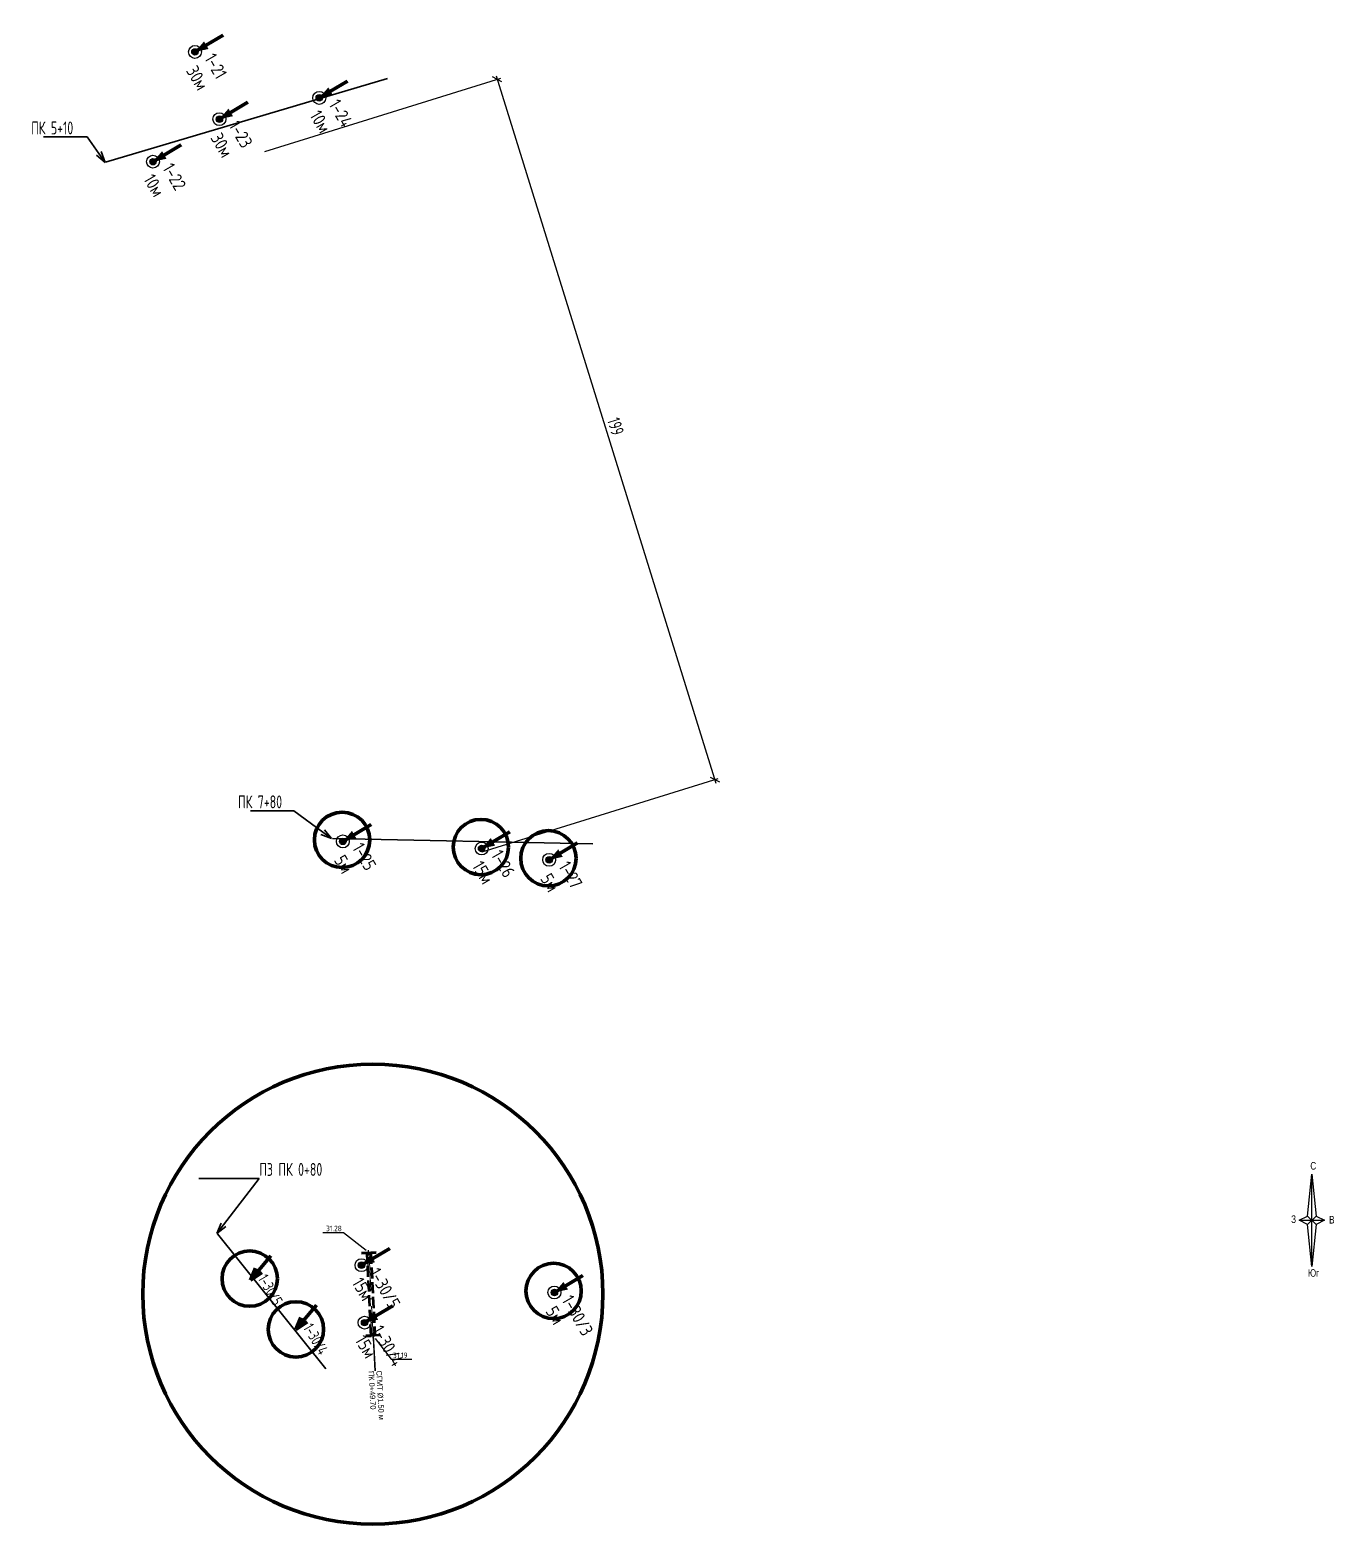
# Model space of a CAD drawing. Header units: metres. Extents: x 1267698 to 1279776, y 339473 to 349577.
# Drawn here: x 1268793.4 to 1269146.8, y 343956.7 to 344361.8 of the extents above; entities that cross this region are included whole.
import ezdxf
from ezdxf import colors
from ezdxf.entities.mleader import LeaderData, LeaderLine
from ezdxf.enums import TextEntityAlignment as Align
from ezdxf.math import Vec2, Vec3

# ---------------------------------------------------------------- set-up
doc = ezdxf.new("R2010")
doc.units = ezdxf.units.M
doc.header["$PDMODE"] = 1
doc.header["$PDSIZE"] = 100
doc.linetypes.add('Труба', pattern=[4, 3, -1])
doc.linetypes.add('ШтрихпунктирУтолщ', pattern=[12, 8, -2, 0, -2])
doc.layers.get('Defpoints').update_dxf_attribs({"lineweight": 15})
for name, color, linetype, lineweight in [('_ИГЕОЛ поперечники ОХ', 3, 'Continuous', 30), ('_ИГЕОЛ Пробуренные ТСЗ', 250, 'Continuous', 100), ('_ИГЕОЛ_намеченные скважины_П', 6, 'Continuous', 100), ('Водопропускные Трубы_ОХ_Выноска', 7, 'Continuous', 30), ('ВодопропускныеТрубы_ОХ', 160, 'Труба', 50)]:
    doc.layers.add(name, color=color, linetype=linetype, lineweight=lineweight)
doc.layers.add('_ИГЕОЛ Пробуренные ТСЗ+', color=250, linetype='Continuous', lineweight=100, plot=False)
for name, color, linetype in [('_Скважины', 5, 'Continuous'), ('_Точки опытных наблюдений', 4, 'Continuous'), ('Decoration', 7, 'Continuous')]:
    doc.layers.add(name, color=color, linetype=linetype)
doc.styles.add('RS', font='romans.shx', dxfattribs={"width": 0.64})
doc.styles.add('TITLE', font='arial.ttf', dxfattribs={"width": 0.8})
doc.styles.add('VNIPISIMPLEXCUR', font='simplex.shx', dxfattribs={"width": 0.8, "oblique": 15})
doc.styles.add('ГОСТ 2.304', font='CS_Gost2304.shx')
doc.dimstyles.new('LIN', dxfattribs={"dimtxt": 3.5, "dimasz": 2, "dimexe": 1, "dimexo": 0, "dimgap": 1, "dimtad": 1, "dimdec": 1, "dimrnd": 1, "dimzin": 9, "dimdsep": 46, "dimtxsty": 'RS', "dimblk1": 'OBLIQUE', "dimblk2": 'OBLIQUE', "dimsah": 1, "dimcen": 2, "dimdle": 1, "dimclrd": 256, "dimclre": 256, "dimclrt": 7, "dimazin": 2, "dimtfac": 2.5, "dimtdec": 1, "dimtmove": 0, "dimatfit": 3, "dimfxl": 1, "dimtolj": 1, "dimtzin": 12, "dimlwd": -1, "dimlwe": -1, "dimarcsym": 0})

# ---------------------------------------------------------------- blocks, each defined once
blk = doc.blocks.new('ИИ25001')
at = {"linetype": 'Continuous', "lineweight": 25}
h = blk.add_hatch(color=0, dxfattribs=at)
edge = h.paths.add_edge_path()
edge.add_arc((0, 0), 0.5, 359.64, 719.6400000000001)
at = {"layer": '_Точки опытных наблюдений', "linetype": 'Continuous', "lineweight": 70}
h = blk.add_hatch(color=5, dxfattribs=at)
h.dxf.hatch_style = 1
h.paths.add_polyline_path([(-0.02611609981578489, 2.039832823868292), (-0.7060603744384997, 2.031127457263052), (0, 0)])
h.paths.add_polyline_path([(0.653828174806972, 2.048538190473638), (-0.02611609981578489, 2.039832823868292), (0, 0)])
at = {"color": 0, "linetype": 'Continuous', "lineweight": 25}
for radius in [1, 0.5]:
    blk.add_circle((0, 0), radius, dxfattribs=at)
at = {"layer": '_Точки опытных наблюдений', "color": 5, "linetype": 'Continuous', "lineweight": 70}
blk.add_line((-0.06529024953940943, 5.099582059670709), (0, 0), dxfattribs=at)
at = {"color": 253, "linetype": 'Continuous', "style": 'VNIPISIMPLEXCUR', "oblique": 15, "width": 0.8, "flags": 1}
for tag, p in [('DATE', (-2.5, -0.8000000000000114)), ('NOTE1', (-2.5, -3.200000000000017)), ('NOTE2', (-2.5, -5.600000000000023))]:
    blk.add_attdef(tag, text='', height=1.6, dxfattribs=at).set_placement(p, align=Align.RIGHT)
at = {"layer": '_Скважины', "color": 0, "linetype": 'Continuous', "lineweight": 50, "transparency": 33554687, "style": 'RS', "width": 0.64}
blk.add_attdef('NUMBER_001', (1.024761904761904, 0.6999999999999886), '', height=2, dxfattribs=at)
at = {"layer": '_Скважины', "color": 0, "linetype": 'Continuous', "lineweight": 100, "style": 'VNIPISIMPLEXCUR', "oblique": 15, "width": 0.8}
for tag, p in [('EGWL', (38.31670607307356, 0.6999999999999886)), ('TFS', (19.07851403860371, -1)), ('FS', (14.21830956713089, -2.700000000000003)), ('AGWL', (36.59421987173639, -2.700000000000003)), ('STS', (2, -5.202801649045824))]:
    blk.add_attdef(tag, p, '', height=2, dxfattribs=at)
at = {"layer": '_Скважины', "color": 0, "linetype": 'Continuous', "lineweight": 50, "style": 'RS', "width": 0.64}
blk.add_attdef('HEIGHT_001', (1.024761904761905, -2.699999999999989), '', height=2, dxfattribs=at)
blk = doc.blocks.new('_Open30')
at = {"color": 0, "linetype": 'ByBlock', "lineweight": -2}
for p, q in [((-1, 0.267949), (0, 0)), ((0, 0), (-1, -0.267949)), ((0, 0), (-1, 0))]:
    blk.add_line(p, q, dxfattribs=at)
blk = doc.blocks.new('указатель севера')
for p, q in [((-3.438107717074672, 10.26174763508243), (-2.284986436870895, 21.60862635492231)), ((-3.438107717098319, 7.955505074594839), (-5.74435027740401, 9.108626354765875)), ((-1.131865156643471, 10.26174763511881), (1.174377403882318, 9.108626354762237)), ((-1.131865156443382, 7.95550507450389), (-2.284986436870895, -3.39137364520866))]:
    blk.add_line(p, q)
for points in [[(-2.284986436870895, 21.60862635492231), (-1.131865156643471, 10.26174763511881)], [(-2.284986436870895, -3.39137364520866), (-2.284986436870895, 21.60862635492231)], [(-5.74435027740401, 9.108626354765875), (-3.438107717074672, 10.26174763508243)], [(-5.74435027740401, 9.108626354765875), (1.174377403882318, 9.108626354762237)], [(-1.131865156643471, 10.26174763511881), (-3.438107717098319, 7.955505074594839)], [(-3.438107717074672, 10.26174763508243), (-1.131865156443382, 7.95550507450389)], [(1.174377403882318, 9.108626354762237), (-1.131865156443382, 7.95550507450389)], [(-2.284986436870895, -3.39137364520866), (-3.438107717098319, 7.955505074594839)]]:
    blk.add_lwpolyline(points)
at = {"width": 0.8}
for s, p in [('С', (-2.709581734136009, 22.83914527896923)), ('З', (-7.903262975203688, 8.375467530469905)), ('В', (2.386131034620121, 8.229882023111713)), ('Юг', (-3.358909244883762, -6.201996678133582))]:
    blk.add_text(s, height=2.057820484396302, dxfattribs=at).set_placement(p)
blk = doc.blocks.new('тсз_намечен')
at = {"layer": '_Точки опытных наблюдений', "linetype": 'Continuous', "lineweight": 70}
h = blk.add_hatch(color=0, dxfattribs=at)
h.dxf.hatch_style = 1
h.paths.add_polyline_path([(-1.56235367679642, 3.769011937975392), (-2.818690989454808, 3.248227379043328), (0, 0)])
h.paths.add_polyline_path([(-0.3060163641380313, 4.289796496907684), (-1.56235367679642, 3.769011937975392), (0, 0)])
at = {"layer": '_Точки опытных наблюдений', "color": 0, "linetype": 'Continuous', "lineweight": 70}
for p, q in [((-3.905884191990936, 9.422529844938481), (0, 0)), ((0, 0), (-2.818690989454808, 3.248227379043328)), ((-0.3060163645045577, 4.28979649719804), (2.123670128639787e-10, 4.499725037021562e-10))]:
    blk.add_line(p, q, dxfattribs=at)
at = {"color": 253, "linetype": 'Continuous', "style": 'VNIPISIMPLEXCUR', "oblique": 15, "width": 0.8, "flags": 1}
for tag, p in [('DATE', (-4.006199462205359, -3.39269301167883)), ('NOTE1', (-2.168136313033074, -7.826824703414559)), ('NOTE2', (-0.3300731638607886, -12.26095639515029))]:
    blk.add_attdef(tag, text='', height=3.2, rotation=22.51528111440346, dxfattribs=at).set_placement(p, align=Align.RIGHT)
at = {"layer": '_Скважины', "color": 0, "linetype": 'Continuous', "lineweight": 100, "style": 'VNIPISIMPLEXCUR', "oblique": 15, "width": 0.8}
for tag, p in [('EGWL', (70.25611521576116, 30.6385073387853)), ('AGWL', (69.67765023795232, 23.03763810397822)), ('TFS', (36.01446119986599, 12.76390912578199)), ('FS', (28.33692814916571, 5.900831370612195)), ('STS', (5.762930786227116, -3.456678862938361))]:
    blk.add_attdef(tag, p, '', height=4, rotation=22.51528111440346, dxfattribs=at)
at = {"layer": '_Скважины', "color": 0, "linetype": 'Continuous', "lineweight": 100, "transparency": 33554687, "style": 'RS', "width": 0.8}
blk.add_attdef('NUMBER', (3.159007991566568, 2.825007700353808), '', height=4, rotation=22.51528111440346, dxfattribs=at)
at = {"layer": '_Скважины', "color": 0, "linetype": 'Continuous', "lineweight": 100, "style": 'RS', "width": 0.8}
blk.add_attdef('HEIGHT', (5.762930786227116, -3.456678862938361), '', height=4, rotation=22.51528111440346, dxfattribs=at)
blk = doc.blocks.new('_Oblique')
at = {"color": 0, "linetype": 'ByBlock', "lineweight": -2}
blk.add_line((-0.5, -0.5), (0.5, 0.5), dxfattribs=at)
blk = doc.blocks.new('*D75')
at = {"transparency": 16777216}
for p, q in [((1268919.719537386, 344349.3669956418), (1268979.266326525, 344157.6351796105)), ((1268857.031949502, 344328.850784686), (1268920.971137987, 344348.7085915606)), ((1268915.98554212, 344139.0289733374), (1268979.924730606, 344158.8867802121))]:
    blk.add_line(p, q, dxfattribs=at)
at = {"layer": 'Defpoints', "color": 0, "transparency": 16777216}
for p in [(1268857.031949502, 344328.850784686), (1268978.969728264, 344158.5901819519), (1268915.98554212, 344139.0289733374)]:
    blk.add_point(p, dxfattribs=at)
at = {"transparency": 16777216, "xscale": 2, "yscale": 2, "zscale": 2}
for p, rotation in [((1268920.016135646, 344348.4119933004), 107.2534008202615), ((1268978.969728264, 344158.5901819519), 287.2534008202615)]:
    blk.add_blockref('_Oblique', p, dxfattribs=dict(at, rotation=rotation))
at = {"color": 7, "transparency": 16777216, "insert": (1268952.119188394, 344254.3167328415), "char_height": 3.5, "attachment_point": 5, "rotation": 287.2534008202615, "style": 'RS'}
blk.add_mtext('\\A1;199', dxfattribs=at)
blk = doc.blocks.new('*U85')
at = {"linetype": 'Труба'}
blk.add_lwpolyline([(-20.81901307438966, -2), (-20.81901307438966, -0.5), (-20.81901307438966, 0.5), (-20.81901307438966, 2), (-20.81901307438966, 0.5), (1.630986936797854, 0.5), (1.630986936797854, 2), (1.630986936797854, 0.5), (1.630986936797854, -0.5), (1.630986936797854, -2), (1.630986936797854, -0.5), (-20.81901307438966, -0.5)], dxfattribs=at)
at = {"color": 7, "linetype": 'ШтрихпунктирУтолщ', "lineweight": 9}
blk.add_lwpolyline([(-20.81901307438966, 0), (1.630986936797854, 0)], dxfattribs=at)
blk = doc.blocks.new('_None')
blk = doc.blocks.new('выноска')
at = {"ltscale": 100}
for p, q in [((0.5303300858899107, -0.5303300858899107), (-0.5303300858899107, 0.5303300858899107)), ((-0.5303300858680827, -0.5303300859117385), (0.5303300858680827, 0.5303300859117385))]:
    blk.add_line(p, q, dxfattribs=at)
blk = doc.blocks.new('2024-01-13-трубы')
at = {"layer": 'ВодопропускныеТрубы_ОХ', "rotation": 92.85258691922684}
blk.add_blockref('*U85', (1268885.337413804, 344028.6476351636), dxfattribs=at)
ml = blk.add_multileader_mtext('Standard')
ml.set_content('31.28', color=256, style='ГОСТ 2.304')
ml.set_leader_properties()
ml.set_arrow_properties(name='выноска')
ml.build(insert=Vec2(0, 0))
ml.multileader.update_dxf_attribs({"text_left_attachment_type": 8, "text_right_attachment_type": 5, "dogleg_length": 0.36, "arrow_head_size": 1})
ctx = ml.context
ctx.base_point, ctx.char_height, ctx.arrow_head_size, ctx.landing_gap_size, ctx.plane_origin = Vec3(1268873.654687822, 344035.72449298), 1.5, 1, 0.1, Vec3(38.30626671109349, 2.198352388746571)
ctx.left_attachment, ctx.right_attachment, ctx.text_align_type = 8, 5, 2
notes = []
notes.append((ctx, [(0, (1, 1, 0), (1268878.377187822, 344035.72449298), (-0.9999999999999999, 0), 0.3599999999999998, [(0, [(1268885.256245345, 344030.2766011146)], 0, [])])]))
ctx.mtext.insert, ctx.mtext.alignment = Vec3(1268877.917187822, 344037.6406839254), 3
for ctx, leaders in notes:
    for number, flags, end, landing, length, lines in leaders:
        leader = LeaderData()
        leader.index, (leader.has_last_leader_line, leader.has_dogleg_vector, leader.attachment_direction) = number, flags
        leader.last_leader_point, leader.dogleg_vector, leader.dogleg_length = Vec3(end), Vec3(landing), length
        for number, points, colour, breaks in lines:
            line = LeaderLine()
            line.index, line.vertices, line.color, line.breaks = number, Vec3.list(points), colors.encode_raw_color(colour), breaks
            leader.lines.append(line)
        ctx.leaders.append(leader)
at = {"layer": 'Водопропускные Трубы_ОХ_Выноска'}
ml = blk.add_multileader_mtext('Standard', dxfattribs=at)
ml.set_content('СГМТ %%c1.50 м\\PПК 0+49.70', color=256, style='TITLE')
ml.set_leader_properties()
ml.set_arrow_properties(name='NONE')
ml.build(insert=Vec2(0, 0))
ml.multileader.update_dxf_attribs({"has_dogleg": 0, "text_left_attachment_type": 6, "text_right_attachment_type": 5, "dogleg_length": 0.36, "arrow_head_size": 0})
ctx = ml.context
ctx.base_point, ctx.char_height, ctx.arrow_head_size, ctx.landing_gap_size, ctx.plane_origin, ctx.plane_x_axis, ctx.plane_y_axis = Vec3(1268886.956121005, 343998.3278380623), 1.5, 0, 0, Vec3(1268923.950515929, 343960.9563836575), Vec3(0.05222544599400102, -0.9986353202199127), Vec3(0.9986353202199127, 0.05222544599400102)
ctx.left_attachment, ctx.right_attachment = 6, 5
notes = []
notes.append((ctx, [(0, (1, 1, 0), (1268886.937319844, 343998.6873467777), (0.05222544599400102, -0.9986353202199126), 0.36, [(0, [(1268886.373502557, 344007.8544193112)], 0, [])])]))
ctx.mtext.insert, ctx.mtext.text_direction, ctx.mtext.rotation, ctx.mtext.line_spacing_factor, ctx.mtext.flow_direction = Vec3(1268888.753664582, 343998.4218438652), Vec3(0.05222544599400102, -0.9986353202199127), 4.764638196357946, 0.85, 5
ctx.mtext.has_bg_fill, ctx.mtext.bg_color, ctx.mtext.bg_scale_factor, ctx.mtext.bg_transparency, ctx.mtext.use_window_bg_color = 1, -1027028792, 1.5, 0, 1
for ctx, leaders in notes:
    for number, flags, end, landing, length, lines in leaders:
        leader = LeaderData()
        leader.index, (leader.has_last_leader_line, leader.has_dogleg_vector, leader.attachment_direction) = number, flags
        leader.last_leader_point, leader.dogleg_vector, leader.dogleg_length = Vec3(end), Vec3(landing), length
        for number, points, colour, breaks in lines:
            line = LeaderLine()
            line.index, line.vertices, line.color, line.breaks = number, Vec3.list(points), colors.encode_raw_color(colour), breaks
            leader.lines.append(line)
        ctx.leaders.append(leader)
at = {"color": 5, "lineweight": 200}
blk.add_circle((1268886.314254392, 344019.090393447), 62.3426761712381, dxfattribs=at)
ml = blk.add_multileader_mtext('Standard')
ml.set_content('\\L{31.19}', color=256, style='ГОСТ 2.304')
ml.set_leader_properties()
ml.set_arrow_properties(name='выноска')
ml.build(insert=Vec2(0, 0))
ml.multileader.update_dxf_attribs({"text_left_attachment_type": 8, "text_right_attachment_type": 5, "dogleg_length": 0.36, "arrow_head_size": 1})
ctx = ml.context
ctx.base_point, ctx.char_height, ctx.arrow_head_size, ctx.landing_gap_size, ctx.plane_origin = Vec3(1268891.652513413, 344001.4620416397), 1.5, 1, 0.1, Vec3(19.16143533890136, 1.075792078569066)
ctx.left_attachment, ctx.right_attachment = 8, 5
notes = []
notes.append((ctx, [(0, (1, 1, 0), (1268891.292513412, 344001.4620416397), (0.9999999999999999, 0), 0.3599999999999999, [(0, [(1268886.373502557, 344007.8544193112)], 0, [])])]))
ctx.mtext.insert = Vec3(1268891.752513413, 344003.2620416397)
for ctx, leaders in notes:
    for number, flags, end, landing, length, lines in leaders:
        leader = LeaderData()
        leader.index, (leader.has_last_leader_line, leader.has_dogleg_vector, leader.attachment_direction) = number, flags
        leader.last_leader_point, leader.dogleg_vector, leader.dogleg_length = Vec3(end), Vec3(landing), length
        for number, points, colour, breaks in lines:
            line = LeaderLine()
            line.index, line.vertices, line.color, line.breaks = number, Vec3.list(points), colors.encode_raw_color(colour), breaks
            leader.lines.append(line)
        ctx.leaders.append(leader)

msp = doc.modelspace()

# ---------------------------------------------------------------- linework, layer by layer
at = {"layer": '_ИГЕОЛ Пробуренные ТСЗ+'}
for centre in [(1268915.591976966, 344140.2984843514), (1268933.895859296, 344137.2442380951), (1268852.953383586, 344023.288185044), (1268935.313840776, 344019.9569833531), (1268865.467029511, 344009.547360124)]:
    msp.add_circle(centre, 7.5, dxfattribs=at)

# ---------------------------------------------------------------- block references
at = {"layer": '_ИГЕОЛ Пробуренные ТСЗ', "color": 6}
ref = msp.add_blockref('тсз_намечен', (1268853.160838879, 344022.8736524627), dxfattribs=dict(at, xscale=0.7500000000000001, yscale=0.86, rotation=300.0000000000001))
ref.add_attrib('NUMBER_001', '1-30/5', (1268855.052949098, 344023.308768008), dxfattribs={"layer": '_Скважины', "color": 0, "linetype": 'Continuous', "lineweight": 50, "transparency": 33554687, "height": 3.01, "rotation": 300.0000000000001, "style": 'RS', "width": 0.6977})
ref = msp.add_blockref('тсз_намечен', (1268865.467029511, 344009.5473601245), dxfattribs=dict(at, xscale=0.7500000000000001, yscale=0.86, rotation=300.0000000000001))
ref.add_attrib('NUMBER_001', '1-30/4', (1268867.35913973, 344009.9824756698), dxfattribs={"layer": '_Скважины', "color": 0, "linetype": 'Continuous', "lineweight": 50, "transparency": 33554687, "height": 3.01, "rotation": 300.0000000000001, "style": 'RS', "width": 0.6977})
at = {"layer": '_ИГЕОЛ_намеченные скважины_П', "lineweight": 50}
ref = msp.add_blockref('ИИ25001', (1268871.794303035, 344343.3708628013), dxfattribs=dict(at, xscale=1.75, yscale=1.75, zscale=2, rotation=299.9999999999999))
ref.add_attrib('NUMBER_001', '1-24', (1268874.205184155, 344341.6450942111), dxfattribs={"layer": '_Скважины', "color": 0, "linetype": 'Continuous', "lineweight": 50, "transparency": 33554687, "height": 3.5, "rotation": 299.9999999999999, "style": 'RS', "width": 0.8})
ref.add_attrib('HEIGHT_001', '10м', (1268869.052333002, 344338.670094211), dxfattribs={"layer": '_Скважины', "color": 0, "linetype": 'Continuous', "lineweight": 50, "height": 3.5, "rotation": 299.9999999999999, "style": 'RS', "width": 0.8})
ref = msp.add_blockref('ИИ25001', (1268826.737209401, 344326.0733921558), dxfattribs=dict(at, xscale=1.75, yscale=1.75, zscale=2, rotation=299.9999999999999))
ref.add_attrib('NUMBER_001', '1-22', (1268829.14809052, 344324.3476235656), dxfattribs={"layer": '_Скважины', "color": 0, "linetype": 'Continuous', "lineweight": 50, "transparency": 33554687, "height": 3.5, "rotation": 299.9999999999999, "style": 'RS', "width": 0.8})
ref.add_attrib('HEIGHT_001', '10м', (1268823.995239368, 344321.3726235655), dxfattribs={"layer": '_Скважины', "color": 0, "linetype": 'Continuous', "lineweight": 50, "height": 3.5, "rotation": 299.9999999999999, "style": 'RS', "width": 0.8})
ref = msp.add_blockref('ИИ25001', (1268883.237666208, 344026.9370043952, 34.20316357015947), dxfattribs=dict(at, xscale=1.75, yscale=1.75, zscale=2, rotation=299.9999999999999))
ref.add_attrib('NUMBER_001', '1-30/5', (1268885.071197059, 344024.8779024712, 34.20316357015947), dxfattribs={"layer": '_Скважины', "color": 0, "linetype": 'Continuous', "lineweight": 50, "transparency": 33554687, "height": 3.5, "rotation": 299.9999999999999, "style": 'RS', "width": 0.8})
ref.add_attrib('HEIGHT_001', '15м', (1268880.495696175, 344022.2362358049, 34.20316357015947), dxfattribs={"layer": '_Скважины', "color": 0, "linetype": 'Continuous', "lineweight": 50, "height": 3.5, "rotation": 299.9999999999999, "style": 'RS', "width": 0.8})
ref = msp.add_blockref('ИИ25001', (1268935.521296069, 344019.5424507712), dxfattribs=dict(at, xscale=1.75, yscale=1.75, zscale=2, rotation=299.9999999999999))
ref.add_attrib('NUMBER_001', '1-30/3', (1268937.35482692, 344017.4833488477), dxfattribs={"layer": '_Скважины', "color": 0, "linetype": 'Continuous', "lineweight": 50, "transparency": 33554687, "height": 3.5, "rotation": 299.9999999999999, "style": 'RS', "width": 0.8})
ref.add_attrib('HEIGHT_001', '5м', (1268932.979326036, 344014.4952720196), dxfattribs={"layer": '_Скважины', "color": 0, "linetype": 'Continuous', "lineweight": 50, "height": 3.5, "rotation": 299.9999999999999, "style": 'RS', "width": 0.8})
ref = msp.add_blockref('ИИ25001', (1268884.078930484, 344011.3595688995, 34.08456983092876), dxfattribs=dict(at, xscale=1.75, yscale=1.75, zscale=2, rotation=299.9999999999999))
ref.add_attrib('NUMBER_001', '1-30/4', (1268885.912461335, 344009.300466976, 34.08456983092876), dxfattribs={"layer": '_Скважины', "color": 0, "linetype": 'Continuous', "lineweight": 50, "transparency": 33554687, "height": 3.5, "rotation": 299.9999999999999, "style": 'RS', "width": 0.8})
ref.add_attrib('HEIGHT_001', '15м', (1268881.336960452, 344006.6588003094, 34.08456983092876), dxfattribs={"layer": '_Скважины', "color": 0, "linetype": 'Continuous', "lineweight": 50, "height": 3.5, "rotation": 299.9999999999999, "style": 'RS', "width": 0.8})
at = {"layer": '_Скважины', "lineweight": 50}
ref = msp.add_blockref('ИИ25001', (1268838.110758752, 344355.8293048008), dxfattribs=dict(at, xscale=1.75, yscale=1.75, zscale=2, rotation=299.9999999999999))
ref.add_attrib('NUMBER_001', '1-21', (1268840.521639872, 344354.1035362106), dxfattribs={"color": 0, "linetype": 'Continuous', "lineweight": 50, "transparency": 33554687, "height": 3.5, "rotation": 299.9999999999999, "style": 'RS', "width": 0.8})
ref.add_attrib('HEIGHT_001', '30м', (1268835.568788719, 344350.7821260492), dxfattribs={"color": 0, "linetype": 'Continuous', "lineweight": 50, "height": 3.5, "rotation": 299.9999999999999, "style": 'RS', "width": 0.8})
ref = msp.add_blockref('ИИ25001', (1268844.738797927, 344337.60963811), dxfattribs=dict(at, xscale=1.75, yscale=1.75, zscale=2, rotation=299.9999999999999))
ref.add_attrib('NUMBER_001', '1-23', (1268847.149679047, 344335.8838695196), dxfattribs={"color": 0, "linetype": 'Continuous', "lineweight": 50, "transparency": 33554687, "height": 3.5, "rotation": 299.9999999999999, "style": 'RS', "width": 0.8})
ref.add_attrib('HEIGHT_001', '30м', (1268842.196827894, 344332.562459358), dxfattribs={"color": 0, "linetype": 'Continuous', "lineweight": 50, "height": 3.5, "rotation": 299.9999999999999, "style": 'RS', "width": 0.8})
at = {"layer": '_Скважины'}
ref = msp.add_blockref('ИИ25001', (1268915.799432258, 344139.8839517695), dxfattribs=dict(at, xscale=1.75, yscale=1.75, zscale=2, rotation=299.9999999999999))
ref.add_attrib('NUMBER_001', '1-26', (1268918.210313378, 344138.1581831793), dxfattribs={"color": 0, "linetype": 'Continuous', "lineweight": 50, "transparency": 33554687, "height": 3.5, "rotation": 299.9999999999999, "style": 'RS', "width": 0.8})
ref.add_attrib('HEIGHT_001', '15м', (1268913.057462225, 344135.1831831794), dxfattribs={"color": 0, "linetype": 'Continuous', "lineweight": 50, "height": 3.5, "rotation": 299.9999999999999, "style": 'RS', "width": 0.8})
ref = msp.add_blockref('ИИ25001', (1268934.103314589, 344136.8297055134), dxfattribs=dict(at, xscale=1.75, yscale=1.75, zscale=2, rotation=299.9999999999999))
ref.add_attrib('NUMBER_001', '1-27', (1268936.514195709, 344135.1039369229), dxfattribs={"color": 0, "linetype": 'Continuous', "lineweight": 50, "transparency": 33554687, "height": 3.5, "rotation": 299.9999999999999, "style": 'RS', "width": 0.8})
ref.add_attrib('HEIGHT_001', '5м', (1268931.561344556, 344131.7825267615), dxfattribs={"color": 0, "linetype": 'Continuous', "lineweight": 50, "height": 3.5, "rotation": 299.9999999999999, "style": 'RS', "width": 0.8})
at = {"layer": 'Decoration'}
msp.add_blockref('указатель севера', (1269143.07854616, 344030.0035247347), dxfattribs=at)

# ---------------------------------------------------------------- leaders
at = {"layer": '_ИГЕОЛ поперечники ОХ'}
ml = msp.add_multileader_mtext('Standard', dxfattribs=at)
ml.set_content('ПК 5+10', color=256, style='RS')
ml.set_leader_properties(color=256, linetype='Continuous', lineweight=-1)
ml.set_arrow_properties(name='OPEN30')
ml.build(insert=Vec2(0, 0))
ml.multileader.update_dxf_attribs({"has_dogleg": 0, "text_left_attachment_type": 6, "text_right_attachment_type": 6, "dogleg_length": 0, "arrow_head_size": 3})
ctx = ml.context
ctx.base_point, ctx.char_height, ctx.arrow_head_size, ctx.landing_gap_size, ctx.plane_origin, ctx.plane_x_axis, ctx.plane_y_axis = Vec3(1268789.942418856, 344332.7727414586, 137.5430000000003), 3.5, 3, 0, Vec3(1268033.068009977, 344527.1668303711, 137.5430000000003), Vec3(-0.9568966117609818, -0.290428776811722), Vec3(0.290428776811722, -0.9568966117609818)
ctx.left_attachment, ctx.right_attachment = 6, 6
notes = []
notes.append((ctx, [(0, (1, 1, 0), (1268808.87575219, 344332.7727414586, 137.5430000000003), (-1, 0), 0, [(0, [(1268813.822291337, 344325.9012977727, 137.5430000000003)], 0, [])])]))
ctx.mtext.insert = Vec3(1268793.729085523, 344336.9727414586, 137.5430000000003)
ctx.mtext.has_bg_fill, ctx.mtext.bg_color, ctx.mtext.bg_scale_factor, ctx.mtext.bg_transparency, ctx.mtext.use_window_bg_color = 1, -1023410175, 1.1, 0, 1
ml = msp.add_multileader_mtext('Standard', dxfattribs=at)
ml.set_content('ПК 7+80', color=256, style='RS')
ml.set_leader_properties(color=256, linetype='Continuous', lineweight=-1)
ml.set_arrow_properties(name='OPEN30')
ml.build(insert=Vec2(0, 0))
ml.multileader.update_dxf_attribs({"has_dogleg": 0, "text_left_attachment_type": 6, "text_right_attachment_type": 6, "dogleg_length": 0, "arrow_head_size": 3})
ctx = ml.context
ctx.base_point, ctx.char_height, ctx.arrow_head_size, ctx.landing_gap_size, ctx.plane_origin, ctx.plane_x_axis, ctx.plane_y_axis = Vec3(1268846.014436607, 344150.0861330292, 137.5430000000003), 3.5, 3, 0, Vec3(1268216.944514152, 344564.6904177819, 137.5430000000003), Vec3(-0.9999824395978907, 0.005926254791267682), Vec3(-0.005926254791267682, -0.9999824395978907)
ctx.left_attachment, ctx.right_attachment = 6, 6
notes.append((ctx, [(0, (1, 1, 0), (1268864.947769941, 344150.0861330292, 137.5430000000003), (-1, 0), 0, [(0, [(1268875.137157547, 344142.5667410474, 137.5430000000003)], 0, [])])]))
ctx.mtext.insert = Vec3(1268849.801103274, 344154.2861330292, 137.5430000000003)
ctx.mtext.has_bg_fill, ctx.mtext.bg_color, ctx.mtext.bg_scale_factor, ctx.mtext.bg_transparency, ctx.mtext.use_window_bg_color = 1, -1023410175, 1.1, 0, 1
ml = msp.add_multileader_mtext('Standard', dxfattribs=at)
ml.set_content('П3 ПК 0+80', color=256, style='RS')
ml.set_leader_properties(color=256, linetype='Continuous', lineweight=-1)
ml.set_arrow_properties(name='OPEN30')
ml.build(insert=Vec2(0, 0))
ml.multileader.update_dxf_attribs({"has_dogleg": 0, "text_left_attachment_type": 6, "text_right_attachment_type": 6, "dogleg_length": 0, "arrow_head_size": 3})
ctx = ml.context
ctx.base_point, ctx.char_height, ctx.arrow_head_size, ctx.landing_gap_size, ctx.plane_origin, ctx.plane_x_axis, ctx.plane_y_axis = Vec3(1268855.531764052, 344050.4487187443, 137.5430000000003), 3.5, 3, 0, Vec3(1268714.913658933, 344806.6818936178, 137.5430000000003), Vec3(-0.6670505688238895, 0.7450124419308215), Vec3(-0.7450124419308215, -0.6670505688238895)
ctx.left_attachment, ctx.right_attachment = 6, 6
notes.append((ctx, [(0, (1, 1, 0), (1268855.531764052, 344050.4487187443, 137.5430000000003), (1, 0), 0, [(0, [(1268844.046568013, 344035.494078575, 137.5430000000003)], 0, [])])]))
ctx.mtext.insert = Vec3(1268855.531764052, 344054.6487187443, 137.5430000000003)
ctx.mtext.has_bg_fill, ctx.mtext.bg_color, ctx.mtext.bg_scale_factor, ctx.mtext.bg_transparency, ctx.mtext.use_window_bg_color = 1, -1023410175, 1.1, 0, 1
for ctx, leaders in notes:
    for number, flags, end, landing, length, lines in leaders:
        leader = LeaderData()
        leader.index, (leader.has_last_leader_line, leader.has_dogleg_vector, leader.attachment_direction) = number, flags
        leader.last_leader_point, leader.dogleg_vector, leader.dogleg_length = Vec3(end), Vec3(landing), length
        for number, points, colour, breaks in lines:
            line = LeaderLine()
            line.index, line.vertices, line.color, line.breaks = number, Vec3.list(points), colors.encode_raw_color(colour), breaks
            leader.lines.append(line)
        ctx.leaders.append(leader)

# ---------------------------------------------------------------- next in the draw order: linework, layer by layer
at = {"layer": '_ИГЕОЛ поперечники ОХ', "elevation": -249.0199999999997}
for points in [[(1268813.840246012, 344325.9059348298), (1268890.260621098, 344348.6534302543)], [(1268875.341992775, 344142.647020211), (1268945.928900682, 344141.1530618031)], [(1268844.243596018, 344035.3961899622), (1268873.590767841, 343998.8232000634)]]:
    msp.add_lwpolyline(points, dxfattribs=at)
at = {"layer": '_ИГЕОЛ Пробуренные ТСЗ+'}
msp.add_circle((1268877.987769552, 344142.2343621025), 7.5, dxfattribs=at)

# ---------------------------------------------------------------- next in the draw order: block references
at = {"layer": '_Скважины'}
ref = msp.add_blockref('ИИ25001', (1268878.195224844, 344141.8198295206), dxfattribs=dict(at, xscale=1.75, yscale=1.75, zscale=2, rotation=299.9999999999999))
ref.add_attrib('NUMBER_001', '1-25', (1268880.606105964, 344140.0940609304), dxfattribs={"color": 0, "linetype": 'Continuous', "lineweight": 50, "transparency": 33554687, "height": 3.5, "rotation": 299.9999999999999, "style": 'RS', "width": 0.8})
ref.add_attrib('HEIGHT_001', '5м', (1268875.653254811, 344136.772650769), dxfattribs={"color": 0, "linetype": 'Continuous', "lineweight": 50, "height": 3.5, "rotation": 299.9999999999999, "style": 'RS', "width": 0.8})

# ---------------------------------------------------------------- next in the draw order: dimensions: what is measured, and where the dimension line sits
dim = msp.add_aligned_dim(p1=(1268857.031949502, 344328.850784686), p2=(1268915.98554212, 344139.0289733374), distance=65.95186568014591, dimstyle='LIN')
dim.commit()
dim.dimension.update_dxf_attribs({"geometry": '*D75', "text_midpoint": (1268952.119188394, 344254.3167328415)})

# ---------------------------------------------------------------- next in the draw order: block references
msp.add_blockref('2024-01-13-трубы', (0, 0))

doc.saveas('drawing.dxf')
